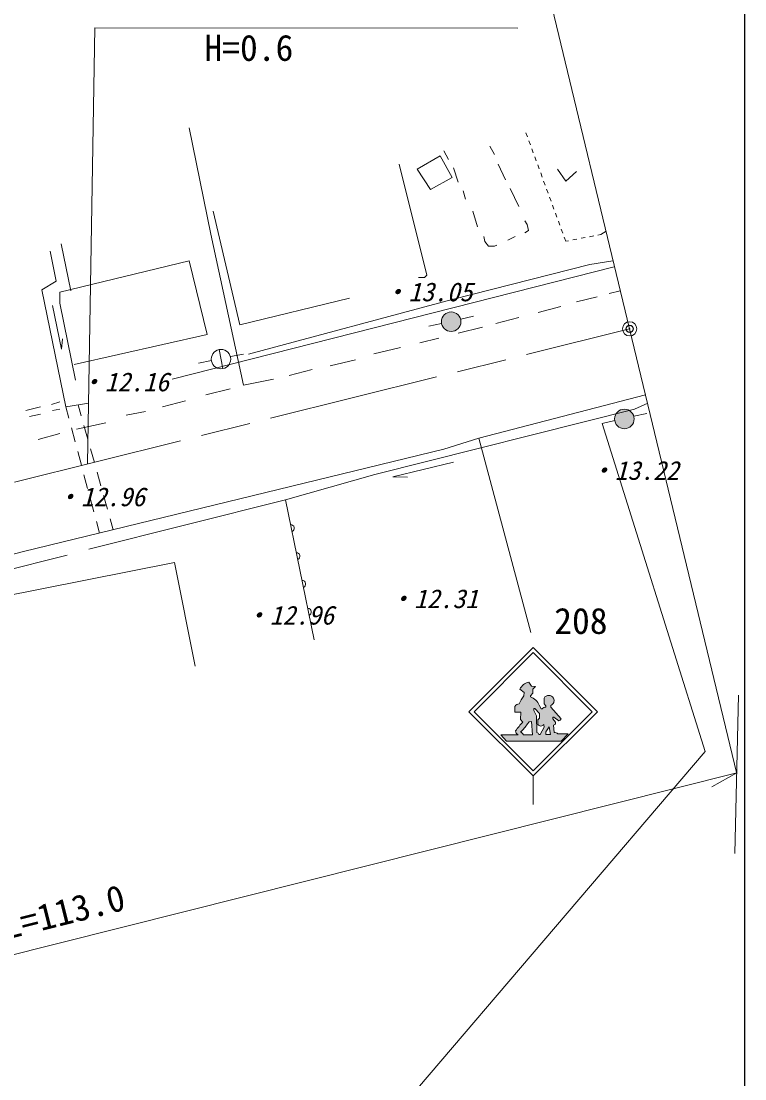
# Model space of a CAD drawing. Units: millimetres, scale not verified, with parts at other scales. Extents: x 40000 to 680000, y 20000 to 380000.
# Drawn here: x 528262 to 579000, y 259492 to 333687 of the extents above; entities that cross this region are included whole.
import ezdxf
from ezdxf.enums import TextEntityAlignment as Align

# ---------------------------------------------------------------- set-up
doc = ezdxf.new("R2010")
doc.units = ezdxf.units.MM
doc.header["$LTSCALE"] = 1000
doc.header["$PDMODE"] = 32
doc.header["$PDSIZE"] = 500
doc.linetypes.add('CHAIN', pattern=[18.5, 12, -1.5, 3.5, -1.5])
for name, color, linetype, lineweight in [('M-BGD', 7, 'Continuous', 13), ('M-BMK', 2, 'CHAIN', 13), ('M-BMK-SRVR', 3, 'Continuous', 13), ('M-STR-HTXT', 7, 'Continuous', 13), ('M-STR-STRC', 7, 'Continuous', 13), ('M-TTL-BAND', 7, 'Continuous', 25)]:
    doc.layers.add(name, color=color, linetype=linetype, lineweight=lineweight)
doc.layers.add('M-OTRS', color=6, linetype='Continuous')
doc.styles.add('ＭＳ ゴシック', font='')
doc.styles.get('ＭＳ ゴシック').set_extended_font_data('MS Gothic')

msp = doc.modelspace()

# ---------------------------------------------------------------- hatches: boundary and pattern name
at = {"layer": 'M-BGD'}
for points in [[(559078, 312752, -1), (557746, 312451, -1)], [(571222, 305933, -1), (569889, 305632, -1)]]:
    msp.add_hatch(color=256, dxfattribs=at).paths.add_polyline_path(points)
at = {"layer": 'M-STR-STRC'}
for points in [[(563880, 284544), (564041, 284549), (564102, 283629), (564562, 283646), (564561, 283649), (564559, 283652), (564558, 283656), (564557, 283659), (564556, 283662), (564555, 283665), (564553, 283668), (564552, 283671), (564550, 283674), (564549, 283677), (564547, 283680), (564546, 283683), (564544, 283685), (564542, 283688), (564540, 283691), (564539, 283694), (564537, 283697), (564535, 283699), (564533, 283702), (564531, 283705), (564529, 283707), (564527, 283710), (564525, 283712), (564522, 283715), (564520, 283717), (564518, 283720), (564516, 283722), (564513, 283724), (564511, 283727), (564508, 283729), (564506, 283731), (564503, 283733), (564501, 283735), (564498, 283737), (564496, 283739), (564493, 283741), (564490, 283743), (564487, 283745), (564485, 283747), (564482, 283749), (564479, 283751), (564476, 283752), (564473, 283754), (564470, 283756), (564468, 283757), (564465, 283759), (564462, 283760), (564459, 283761), (564456, 283763), (564452, 283764), (564449, 283765), (564446, 283766), (564443, 283768), (564440, 283769), (564437, 283770), (564434, 283771), (564430, 283772), (564427, 283772), (564424, 283773), (564421, 283774), (564418, 283775), (564414, 283775), (564411, 283776), (564408, 283776), (564405, 283777), (564390, 284952), (564198, 285339), (564201, 285461), (564287, 285464), (564609, 285118), (564603, 284790), (564488, 284683), (564494, 284347), (564496, 284343), (564499, 284339), (564502, 284336), (564505, 284332), (564508, 284329), (564511, 284326), (564514, 284322), (564517, 284319), (564521, 284316), (564524, 284313), (564527, 284310), (564531, 284307), (564534, 284304), (564538, 284301), (564541, 284298), (564545, 284295), (564549, 284293), (564552, 284290), (564556, 284287), (564560, 284285), (564564, 284283), (564567, 284280), (564571, 284278), (564575, 284276), (564579, 284273), (564583, 284271), (564587, 284269), (564592, 284267), (564596, 284265), (564600, 284264), (564604, 284262), (564608, 284260), (564613, 284259), (564617, 284257), (564621, 284256), (564625, 284254), (564630, 284253), (564634, 284252), (564639, 284251), (564643, 284250), (564647, 284249), (564652, 284248), (564656, 284247), (564661, 284246), (564665, 284246), (564670, 284245), (564674, 284244), (564679, 284244), (564683, 284244), (564688, 284243), (564692, 284243), (564697, 284243), (564702, 284243), (564706, 284243), (564711, 284243), (564715, 284243), (564720, 284244), (564724, 284244), (564729, 284245), (564733, 284245), (564738, 284246), (564742, 284246), (564747, 284247), (564751, 284248), (564756, 284249), (564760, 284250), (564764, 284251), (564769, 284252), (564773, 284253), (564778, 284255), (564782, 284256), (564786, 284257), (564791, 284259), (564795, 284260), (564799, 284262), (564803, 284264), (564807, 284266), (564811, 284268), (564816, 284270), (564820, 284272), (564824, 284274), (564828, 284276), (564832, 284278), (564836, 284280), (564839, 284283), (564843, 284285), (564847, 284288), (564851, 284290), (564854, 284293), (564858, 284296), (564862, 284298), (564865, 284301), (564869, 284304), (564872, 284307), (564876, 284310), (564879, 284313), (564882, 284316), (564885, 284319), (564889, 284323), (564892, 284326), (564895, 284329), (564898, 284333), (564901, 284336), (564904, 284340), (564904, 284341), (564922, 284172), (564641, 283643), (565040, 283655), (565037, 283823), (565274, 284184), (565376, 283651), (565894, 283696), (565889, 283700), (565884, 283704), (565879, 283708), (565874, 283712), (565868, 283715), (565863, 283719), (565857, 283722), (565852, 283726), (565846, 283729), (565841, 283732), (565835, 283735), (565829, 283738), (565823, 283741), (565817, 283744), (565811, 283747), (565805, 283749), (565799, 283752), (565793, 283754), (565787, 283756), (565781, 283758), (565775, 283760), (565769, 283762), (565763, 283764), (565756, 283766), (565750, 283767), (565744, 283769), (565737, 283770), (565731, 283771), (565725, 283772), (565718, 283774), (565712, 283774), (565705, 283775), (565699, 283776), (565692, 283777), (565686, 283777), (565679, 283777), (565673, 283778), (565666, 283778), (565660, 283778), (565654, 283778), (565647, 283777), (565641, 283777), (565634, 283777), (565628, 283776), (565596, 284296), (565714, 284370), (565714, 284515), (565543, 284748), (565543, 284855), (565620, 284858), (565953, 284601), (566063, 284645), (566113, 284757), (565398, 285571), (565398, 285692), (565403, 285694), (565408, 285696), (565414, 285698), (565419, 285700), (565424, 285703), (565430, 285705), (565435, 285708), (565440, 285710), (565445, 285713), (565450, 285716), (565455, 285718), (565460, 285721), (565465, 285724), (565470, 285727), (565474, 285731), (565479, 285734), (565484, 285737), (565488, 285741), (565493, 285744), (565497, 285748), (565502, 285751), (565506, 285755), (565510, 285759), (565515, 285763), (565519, 285767), (565523, 285771), (565527, 285775), (565531, 285779), (565535, 285783), (565538, 285788), (565542, 285792), (565546, 285797), (565549, 285801), (565553, 285806), (565556, 285810), (565559, 285815), (565563, 285820), (565566, 285824), (565569, 285829), (565572, 285834), (565575, 285839), (565577, 285844), (565580, 285849), (565583, 285854), (565585, 285859), (565588, 285865), (565590, 285870), (565592, 285875), (565595, 285880), (565597, 285886), (565599, 285891), (565600, 285894), (565623, 286061), (565577, 286194), (565575, 286199), (565572, 286204), (565570, 286209), (565568, 286213), (565566, 286218), (565563, 286223), (565561, 286227), (565558, 286232), (565555, 286236), (565553, 286241), (565550, 286245), (565547, 286250), (565544, 286254), (565541, 286258), (565538, 286262), (565534, 286267), (565531, 286271), (565528, 286275), (565524, 286279), (565521, 286283), (565517, 286287), (565514, 286290), (565510, 286294), (565506, 286298), (565502, 286301), (565498, 286305), (565494, 286308), (565490, 286312), (565486, 286315), (565482, 286318), (565478, 286321), (565474, 286325), (565470, 286328), (565465, 286331), (565461, 286333), (565456, 286336), (565452, 286339), (565447, 286342), (565443, 286344), (565438, 286347), (565433, 286349), (565429, 286351), (565424, 286354), (565419, 286356), (565414, 286358), (565409, 286360), (565405, 286362), (565400, 286364), (565395, 286365), (565390, 286367), (565385, 286369), (565380, 286370), (565375, 286371), (565369, 286373), (565364, 286374), (565359, 286375), (565354, 286376), (565349, 286377), (565344, 286378), (565338, 286379), (565333, 286379), (565328, 286380), (565323, 286380), (565318, 286381), (565312, 286381), (565307, 286381), (565302, 286381), (565297, 286381), (565291, 286381), (565286, 286381), (565281, 286381), (565276, 286381), (565270, 286380), (565265, 286380), (565260, 286379), (565259, 286379), (565253, 286379), (565248, 286380), (565242, 286380), (565236, 286380), (565230, 286381), (565225, 286381), (565219, 286381), (565213, 286381), (565207, 286380), (565202, 286380), (565196, 286379), (565190, 286379), (565184, 286378), (565179, 286378), (565173, 286377), (565167, 286376), (565162, 286375), (565156, 286374), (565150, 286372), (565145, 286371), (565139, 286370), (565134, 286368), (565128, 286366), (565123, 286365), (565117, 286363), (565112, 286361), (565106, 286359), (565101, 286357), (565096, 286355), (565090, 286352), (565085, 286350), (565080, 286347), (565075, 286345), (565070, 286342), (565065, 286339), (565060, 286337), (565055, 286334), (565050, 286331), (565045, 286328), (565040, 286324), (565035, 286321), (565031, 286318), (565026, 286314), (565022, 286311), (565017, 286307), (565013, 286304), (565008, 286300), (565004, 286296), (565000, 286292), (564995, 286288), (564991, 286284), (564987, 286280), (564983, 286276), (564979, 286272), (564976, 286267), (564972, 286263), (564968, 286259), (564965, 286254), (564961, 286250), (564958, 286245), (564954, 286240), (564951, 286236), (564948, 286231), (564945, 286226), (564942, 286221), (564939, 286216), (564936, 286211), (564933, 286206), (564931, 286201), (564930, 286200), (564919, 285807), (565046, 285663), (565046, 285565), (565041, 285565), (565036, 285566), (565031, 285566), (565026, 285566), (565020, 285566), (565015, 285566), (565010, 285566), (565005, 285565), (565000, 285565), (564995, 285565), (564990, 285564), (564985, 285563), (564980, 285563), (564975, 285562), (564970, 285561), (564965, 285560), (564961, 285559), (564956, 285558), (564951, 285557), (564946, 285555), (564941, 285554), (564936, 285553), (564931, 285551), (564927, 285549), (564922, 285548), (564917, 285546), (564913, 285544), (564908, 285542), (564903, 285540), (564899, 285538), (564894, 285536), (564890, 285533), (564885, 285531), (564881, 285529), (564877, 285526), (564872, 285523), (564868, 285521), (564864, 285518), (564860, 285515), (564856, 285512), (564851, 285509), (564847, 285506), (564843, 285503), (564840, 285500), (564836, 285497), (564832, 285493), (564828, 285490), (564824, 285487), (564821, 285483), (564817, 285480), (564814, 285476), (564810, 285472), (564807, 285469), (564804, 285465), (564800, 285461), (564797, 285457), (564794, 285453), (564792, 285450), (564722, 285450), (564584, 285704), (564576, 285721), (564568, 285739), (564559, 285757), (564550, 285774), (564541, 285791), (564532, 285808), (564522, 285825), (564512, 285842), (564502, 285859), (564491, 285875), (564481, 285891), (564469, 285907), (564458, 285923), (564446, 285938), (564434, 285954), (564422, 285969), (564410, 285984), (564397, 285999), (564384, 286013), (564371, 286028), (564357, 286042), (564343, 286055), (564329, 286069), (564315, 286082), (564301, 286095), (564286, 286108), (564271, 286121), (564256, 286133), (564241, 286145), (564225, 286157), (564209, 286168), (564193, 286180), (564177, 286190), (564161, 286201), (564144, 286212), (564128, 286222), (564111, 286231), (564094, 286241), (564077, 286250), (564059, 286259), (564042, 286268), (564024, 286276), (564006, 286284), (563988, 286291), (563972, 286298), (563972, 286362), (564139, 286552), (564128, 286835), (564331, 287026), (564054, 287049), (563846, 287320), (563832, 287317), (563817, 287314), (563802, 287310), (563788, 287306), (563773, 287302), (563759, 287297), (563745, 287292), (563730, 287287), (563716, 287282), (563702, 287277), (563688, 287271), (563674, 287265), (563661, 287259), (563647, 287252), (563634, 287245), (563620, 287239), (563607, 287231), (563594, 287224), (563581, 287216), (563568, 287208), (563555, 287200), (563543, 287192), (563530, 287184), (563518, 287175), (563506, 287166), (563494, 287157), (563482, 287147), (563470, 287138), (563459, 287128), (563448, 287118), (563437, 287108), (563426, 287098), (563415, 287087), (563404, 287076), (563394, 287065), (563384, 287054), (563374, 287043), (563364, 287032), (563354, 287020), (563345, 287008), (563336, 286996), (563327, 286984), (563318, 286972), (563309, 286959), (563301, 286947), (563293, 286934), (563285, 286921), (563277, 286908), (563270, 286895), (563263, 286882), (563256, 286869), (563249, 286855), (563242, 286842), (563236, 286828), (563234, 286824), (563517, 286593), (563511, 286351), (563492, 286328), (563472, 286305), (563453, 286282), (563435, 286259), (563417, 286235), (563399, 286211), (563381, 286186), (563365, 286161), (563348, 286136), (563332, 286111), (563316, 286085), (563301, 286060), (563287, 286033), (563272, 286007), (563259, 285980), (563245, 285954), (563233, 285926), (563220, 285899), (563208, 285872), (563197, 285844), (563186, 285816), (563177, 285791), (563171, 285791), (563166, 285791), (563161, 285792), (563155, 285792), (563150, 285791), (563144, 285791), (563139, 285791), (563134, 285791), (563128, 285790), (563123, 285790), (563118, 285789), (563112, 285788), (563107, 285788), (563102, 285787), (563096, 285786), (563091, 285784), (563086, 285783), (563081, 285782), (563076, 285781), (563070, 285779), (563065, 285778), (563060, 285776), (563055, 285774), (563050, 285772), (563045, 285771), (563040, 285769), (563035, 285766), (563030, 285764), (563025, 285762), (563020, 285760), (563016, 285757), (563011, 285755), (563006, 285752), (563001, 285749), (562997, 285747), (562992, 285744), (562988, 285741), (562983, 285738), (562979, 285735), (562974, 285732), (562970, 285729), (562966, 285725), (562962, 285722), (562958, 285718), (562953, 285715), (562949, 285711), (562946, 285708), (562942, 285704), (562938, 285700), (562934, 285696), (562930, 285692), (562927, 285688), (562923, 285684), (562920, 285680), (562916, 285676), (562913, 285672), (562910, 285668), (562907, 285663), (562904, 285659), (562900, 285654), (562898, 285650), (562895, 285645), (562892, 285641), (562889, 285636), (562887, 285631), (562884, 285627), (562882, 285624), (562882, 285208), (563286, 285225), (563281, 284694), (563442, 284504), (563394, 284458), (563346, 284411), (563300, 284363), (563254, 284314), (563209, 284265), (563165, 284215), (563122, 284164), (563079, 284112), (563038, 284060), (562998, 284007), (562958, 283953), (562923, 283904), (562923, 283899), (562922, 283894), (562922, 283889), (562922, 283884), (562923, 283880), (562923, 283875), (562923, 283870), (562923, 283865), (562924, 283861), (562924, 283856), (562925, 283851), (562926, 283846), (562927, 283842), (562927, 283837), (562928, 283832), (562929, 283827), (562931, 283823), (562932, 283818), (562933, 283814), (562934, 283809), (562936, 283804), (562937, 283800), (562939, 283795), (562941, 283791), (562942, 283786), (562944, 283782), (562946, 283777), (562948, 283773), (562950, 283769), (562952, 283765), (562955, 283760), (562957, 283756), (562959, 283752), (562962, 283748), (562964, 283744), (562967, 283740), (562969, 283736), (562972, 283732), (562975, 283728), (562978, 283724), (562981, 283720), (562984, 283716), (562987, 283713), (562990, 283709), (562993, 283705), (562996, 283702), (563000, 283698), (563003, 283695), (563006, 283692), (563010, 283688), (563013, 283685), (563017, 283682), (563021, 283679), (563024, 283676), (563028, 283673), (563032, 283670), (563036, 283667), (563040, 283664), (563044, 283662), (563048, 283659), (563052, 283656), (563056, 283654), (563060, 283651), (563064, 283649), (563068, 283647), (563072, 283644), (563077, 283642), (563081, 283640), (563085, 283638), (563090, 283636), (563094, 283635), (563099, 283633), (563103, 283631), (563108, 283630), (563110, 283629), (563471, 283629), (563469, 283633), (563468, 283638), (563466, 283642), (563464, 283647), (563463, 283651), (563461, 283655), (563459, 283660), (563457, 283664), (563455, 283668), (563453, 283672), (563450, 283676), (563448, 283681), (563446, 283685), (563443, 283689), (563441, 283693), (563438, 283697), (563435, 283701), (563433, 283705), (563430, 283708), (563427, 283712), (563424, 283716), (563421, 283720), (563418, 283723), (563415, 283727), (563412, 283730), (563409, 283734), (563405, 283737), (563402, 283740), (563399, 283744), (563395, 283747), (563392, 283750), (563388, 283753), (563384, 283756), (563381, 283759), (563377, 283762), (563373, 283765), (563369, 283768), (563365, 283770), (563361, 283773), (563357, 283776), (563353, 283778), (563349, 283780), (563345, 283783), (563341, 283785), (563337, 283787), (563333, 283789), (563328, 283791), (563324, 283793), (563320, 283795), (563315, 283797), (563311, 283799), (563307, 283801), (563302, 283802), (563298, 283804), (563293, 283805), (563289, 283807), (563284, 283808), (563280, 283809), (563275, 283810), (563274, 283811), (563304, 283838), (563335, 283866), (563365, 283894), (563394, 283923), (563423, 283953), (563451, 283983), (563478, 284013), (563506, 284044), (563532, 284076), (563558, 284108), (563584, 284140), (563609, 284173), (563633, 284206), (563657, 284240), (563680, 284274), (563703, 284308), (563725, 284343), (563746, 284378), (563759, 284399)], [(566131, 283189), (566605, 283696), (565894, 283696), (565376, 283651), (565117, 283651), (565040, 283655), (564641, 283643), (564562, 283646), (564102, 283629), (563471, 283629), (563110, 283629), (561904, 283629), (562299, 283189)]]:
    msp.add_hatch(color=256, dxfattribs=at).paths.add_polyline_path(points)

# ---------------------------------------------------------------- linework, layer by layer
at = {"layer": 'M-BGD'}
for p, q in [((540030, 326193), (541554, 318742)), ((563758, 325571), (563654, 325855)), ((563965, 325007), (563861, 325289)), ((556032, 323314), (557641, 324245)), ((557641, 324245), (558488, 322721)), ((557895, 324584), (558234, 323991)), ((561112, 324923), (561451, 324330)), ((564171, 324444), (564068, 324726)), ((554762, 323653), (556710, 315863)), ((561705, 323653), (562213, 322552)), ((564378, 323881), (564275, 324162)), ((564584, 323317), (564481, 323599)), ((556964, 321875), (556032, 323314)), ((558572, 323399), (558911, 322383)), ((564791, 322754), (564688, 323036)), ((565854, 323314), (566446, 322467)), ((566446, 322467), (567208, 323145)), ((558488, 322721), (556964, 321875)), ((564998, 322191), (564894, 322473)), ((559250, 321790), (559419, 321197)), ((562552, 321959), (563144, 320689)), ((565204, 321628), (565101, 321909)), ((565411, 321064), (565308, 321346)), ((565617, 320501), (565514, 320783)), ((541724, 320351), (543586, 312392)), ((559927, 320351), (560266, 319250)), ((565824, 319938), (565721, 320219)), ((563568, 319673), (563737, 319419)), ((563737, 319419), (563822, 318996)), ((566031, 319374), (565927, 319656)), ((566237, 318811), (566134, 319093)), ((541554, 318742), (543840, 308159)), ((560689, 318573), (560774, 318234)), ((562890, 318573), (562382, 318319)), ((563822, 318996), (563568, 318827)), ((566445, 318245), (566341, 318529)), ((567227, 318397), (566933, 318340)), ((567816, 318511), (567522, 318454)), ((568405, 318625), (568111, 318568)), ((568893, 318719), (568700, 318682)), ((569275, 318947), (568893, 318719)), ((530294, 317557), (530717, 315440)), ((531056, 318065), (531733, 314763)), ((560774, 318234), (561028, 317895)), ((561028, 317895), (561451, 317895)), ((561451, 317895), (561620, 317980)), ((566638, 318283), (566445, 318245)), ((540030, 316879), (530971, 314678)), ((541300, 311715), (540030, 316879)), ((569748, 316879), (568140, 316625)), ((569833, 316456), (538845, 308582)), ((568140, 316625), (558488, 314170)), ((530717, 315440), (529701, 314847)), ((556540, 315694), (556117, 315694)), ((556710, 315863), (556540, 315694)), ((529701, 314847), (531394, 306635)), ((530971, 314678), (530971, 313916)), ((570256, 314763), (569494, 314593)), ((530971, 313916), (532072, 308497)), ((543586, 312392), (551291, 314255)), ((558488, 314170), (544210, 310338)), ((568648, 314339), (567208, 314001)), ((530463, 313747), (531084, 310688)), ((566108, 313662), (564499, 313239)), ((556847, 312285), (557739, 312487)), ((559084, 312790), (559975, 312992)), ((563144, 312900), (561536, 312477)), ((531987, 309598), (541300, 311715)), ((560604, 312223), (558911, 311799)), ((531084, 310688), (531162, 311414)), ((557556, 311461), (556202, 311122)), ((542133, 310648), (542405, 309310)), ((542948, 310152), (543844, 310333)), ((554847, 310783), (552984, 310360)), ((540700, 309700), (541596, 309881)), ((551714, 309937), (549936, 309513)), ((548666, 309259), (547058, 308836)), ((543840, 308159), (545957, 308582)), ((542909, 307905), (541216, 307481)), ((572034, 307481), (560350, 304433)), ((529616, 306635), (528600, 306381)), ((530971, 306973), (530378, 306804)), ((530971, 306465), (530463, 306381)), ((531394, 306635), (533003, 306889)), ((531394, 306635), (531609, 305828)), ((532257, 306771), (532474, 306001)), ((539776, 307058), (538168, 306635)), ((571272, 306465), (553069, 301893)), ((572204, 306889), (571272, 306465)), ((529616, 306127), (528854, 305957)), ((536982, 306296), (535628, 306042)), ((571228, 305971), (572119, 306173)), ((531788, 305152), (532045, 304185)), ((532144, 305069), (534192, 305514)), ((532663, 305327), (532934, 304364)), ((568991, 305466), (569882, 305668)), ((530971, 304772), (529447, 304349)), ((560350, 304433), (557895, 303671)), ((557895, 303671), (528431, 296475)), ((532225, 303509), (532482, 302542)), ((533124, 303691), (533395, 302728)), ((558572, 302740), (554323, 301719)), ((533584, 302054), (533855, 301092)), ((532662, 301866), (532919, 300899)), ((553069, 301893), (546804, 300115)), ((554323, 301719), (555358, 301692)), ((533003, 296644), (546804, 300115)), ((533099, 300223), (533355, 299257)), ((534045, 300418), (534316, 299455)), ((548807, 290291), (546804, 300115)), ((533535, 298580), (533750, 297774)), ((534505, 298781), (534722, 298011)), ((528431, 296475), (509407, 291530)), ((531479, 296221), (519033, 293088)), ((539014, 295713), (526230, 293173)), ((540454, 288431), (539014, 295713)), ((578554, 286399), (578300, 275308))]:
    msp.add_line(p, q, dxfattribs=at)
for centre in [(558412, 312602), (542271, 309979), (570555, 305782)]:
    msp.add_circle(centre, 683, dxfattribs=at)
for centre in [(547153, 298118), (547553, 296158), (547952, 294199), (548352, 292239)]:
    msp.add_arc(centre, 256, 294.2034, 88.84263, dxfattribs=at)
at = {"layer": 'M-BMK'}
msp.add_line((473945, 287930), (570923, 312103), dxfattribs=at)
at = {"layer": 'M-BMK-SRVR'}
for p, q in [((564245, 339824), (570923, 312103)), ((570923, 312103), (578443, 280890))]:
    msp.add_line(p, q, dxfattribs=at)
msp.add_circle((570923, 312103), 500, dxfattribs=at)
msp.add_point((570923, 312103), dxfattribs=at)
at = {"layer": 'M-OTRS'}
msp.add_point((570923, 312103), dxfattribs=at)
at = {"layer": 'M-STR-HTXT'}
for p, q in [((533426, 333220), (532918, 302655)), ((563084, 333200), (533426, 333220)), ((578429, 280948), (470100, 253719)), ((578429, 280948), (576681, 279975))]:
    msp.add_line(p, q, dxfattribs=at)
at = {"layer": 'M-STR-STRC'}
for p, q in [((568991, 305466), (576208, 282453)), ((560350, 304433), (563991, 290802)), ((559659, 285248), (564159, 289748)), ((560012, 285248), (564159, 289395)), ((568659, 285248), (564159, 289748)), ((568306, 285248), (564159, 289395)), ((564054, 287049), (563846, 287320)), ((563234, 286824), (563517, 286593)), ((563517, 286593), (563511, 286351)), ((564139, 286552), (563972, 286362)), ((564331, 287026), (564054, 287049)), ((564331, 287026), (564128, 286835)), ((564128, 286835), (564139, 286552)), ((563972, 286362), (563972, 286298)), ((564584, 285704), (564722, 285450)), ((564919, 285807), (564930, 286200)), ((565046, 285663), (564919, 285807)), ((565046, 285565), (565046, 285663)), ((565398, 285692), (565398, 285571)), ((565577, 286194), (565623, 286061)), ((565623, 286061), (565600, 285894)), ((559659, 285248), (564159, 280747)), ((560012, 285248), (564159, 281101)), ((562882, 285624), (562882, 285208)), ((562882, 285208), (563286, 285225)), ((563286, 285225), (563281, 284694)), ((564159, 281101), (568306, 285248)), ((564159, 280748), (568659, 285248)), ((564198, 285339), (564201, 285461)), ((564390, 284952), (564198, 285339)), ((564201, 285461), (564287, 285464)), ((564287, 285464), (564609, 285118)), ((564405, 283777), (564390, 284952)), ((564609, 285118), (564603, 284790)), ((564722, 285450), (564792, 285450)), ((565398, 285571), (566113, 284757)), ((563281, 284694), (563442, 284504)), ((563759, 284399), (563880, 284544)), ((563880, 284544), (564041, 284549)), ((564041, 284549), (564102, 283629)), ((564603, 284790), (564488, 284683)), ((564488, 284683), (564494, 284347)), ((564922, 284172), (564641, 283643)), ((564904, 284341), (564922, 284172)), ((565037, 283823), (565274, 284184)), ((565274, 284184), (565376, 283651)), ((565620, 284858), (565543, 284855)), ((565543, 284855), (565543, 284748)), ((565543, 284748), (565714, 284515)), ((565714, 284370), (565596, 284296)), ((565596, 284296), (565628, 283776)), ((565953, 284601), (565620, 284858)), ((565714, 284515), (565714, 284370)), ((566063, 284645), (565953, 284601)), ((566113, 284757), (566063, 284645)), ((561904, 283629), (563110, 283629)), ((561904, 283629), (562299, 283189)), ((563471, 283629), (564102, 283629)), ((564641, 283643), (564562, 283646)), ((565040, 283655), (565037, 283823)), ((565117, 283651), (565040, 283655)), ((565117, 283651), (565376, 283651)), ((565894, 283696), (566605, 283696)), ((566605, 283696), (566131, 283189)), ((562299, 283189), (566131, 283189)), ((576208, 282453), (553691, 256062)), ((564159, 280748), (564159, 278748))]:
    msp.add_line(p, q, dxfattribs=at)
for centre, radius, start, end in [((564024, 286476), 863, 101.90989, 156.19638), ((563157, 285483), 308, 86.28867, 152.95883), ((564791, 285205), 1718, 138.17703, 160.06934), ((563559, 285261), 1117, 23.37044, 68.27431), ((565224, 286051), 330, 83.95474, 153.12523), ((565298, 286080), 301, 22.24618, 97.37057), ((565289, 286002), 329, 289.23067, 340.76933), ((565023, 285278), 288, 85.52391, 143.364), ((566059, 281714), 3825, 133.17171, 145.08347), ((561718, 285586), 2360, 311.23071, 329.82437), ((564701, 284503), 260, 217.04728, 321.30403), ((563197, 283889), 275, 177.01244, 251.54617), ((563212, 283546), 271, 17.68097, 76.9396), ((564381, 283588), 190, 17.79602, 82.59769), ((565662, 283406), 372, 51.35521, 95.23461)]:
    msp.add_arc(centre, radius, start, end, dxfattribs=at)
at = {"layer": 'M-TTL-BAND'}
msp.add_line((579000, 20000), (579000, 370000), dxfattribs=at)

# ---------------------------------------------------------------- texts
at = {"layer": 'M-BGD', "style": 'ＭＳ ゴシック', "oblique": 15}
for s, p in [('・13.05', (553612, 313640)), ('・12.16', (532322, 307326)), ('・13.22', (568080, 301114)), ('・12.96', (530651, 299264)), ('・12.31', (554007, 292116)), ('・12.96', (543891, 290960))]:
    msp.add_text(s, height=1320, dxfattribs=at).set_placement(p, align=Align.BOTTOM_LEFT)
at = {"layer": 'M-STR-HTXT', "style": 'ＭＳ ゴシック'}
msp.add_text('H=0.6', height=1833, dxfattribs=at).set_placement((541110, 330350), align=Align.BOTTOM_LEFT)
msp.add_text('側溝\u3000L=113.0', height=1833, rotation=14.109, dxfattribs=at).set_placement((520090, 266892), align=Align.BOTTOM_LEFT)
at = {"layer": 'M-STR-STRC', "style": 'ＭＳ ゴシック'}
msp.add_text('208', height=1833, dxfattribs=at).set_placement((565635, 290151), align=Align.BOTTOM_LEFT)

doc.saveas('drawing.dxf')
